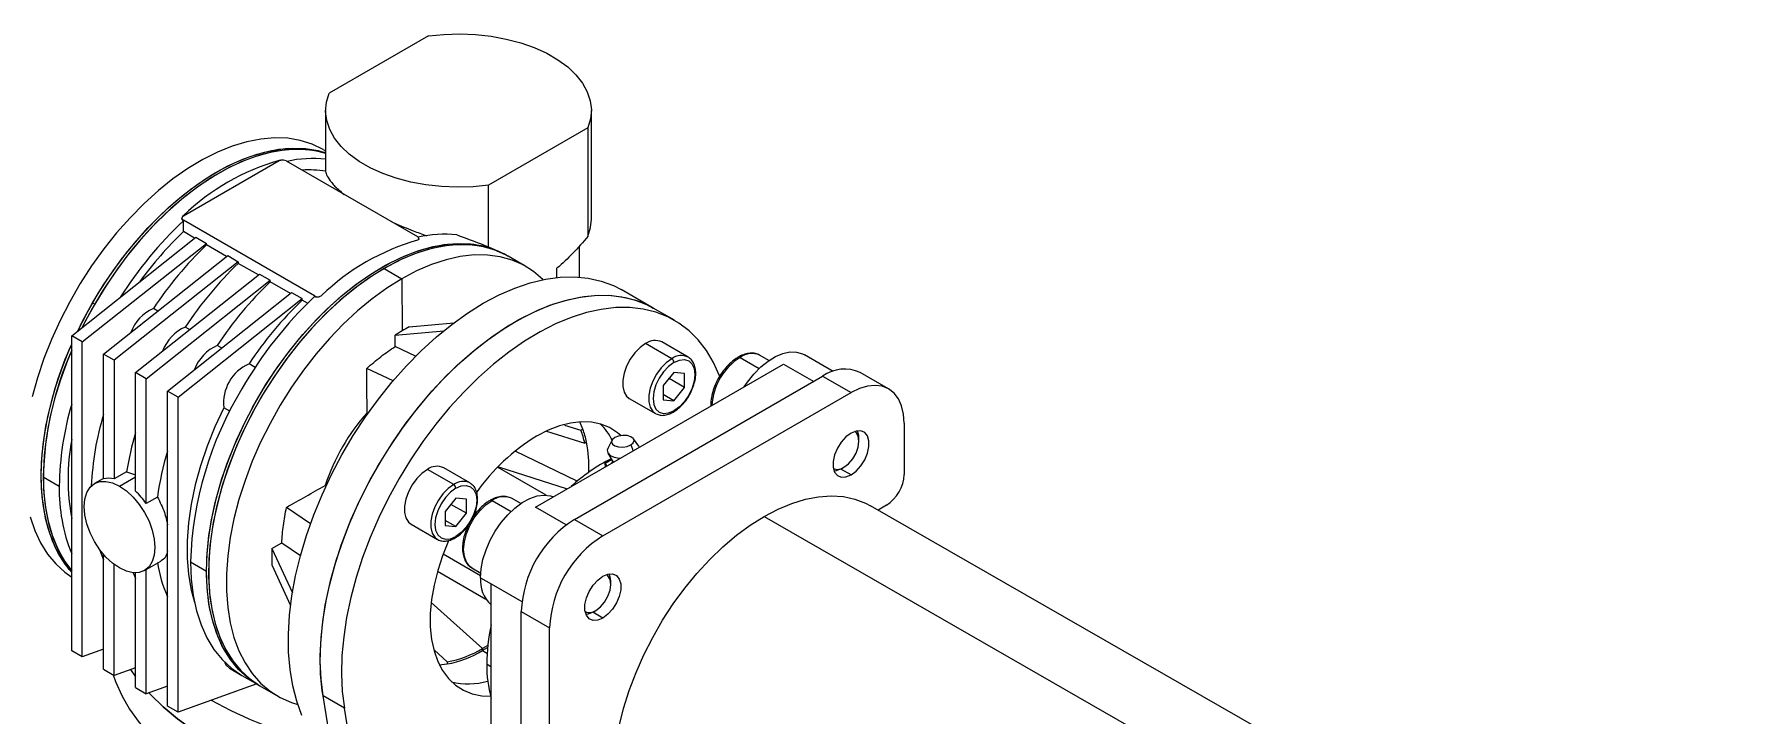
# Model space of a CAD drawing. Header units: millimetres. Extents: x 2 to 418, y 2 to 295.
# Drawn here: x 326.24 to 348.82, y 260.6 to 269.67 of the extents above; entities that cross this region are included whole.
import ezdxf

# ---------------------------------------------------------------- set-up
doc = ezdxf.new("R2010")
doc.units = ezdxf.units.MM

msp = doc.modelspace()

# ---------------------------------------------------------------- linework, layer by layer
at = {"color": 7, "linetype": 'Continuous', "lineweight": 25}
for p, q in [((331.48661, 269.64039), (330.16667, 268.87841)), ((330.12063, 268.64709), (330.12063, 268.00422)), ((333.65397, 267.20454), (333.65397, 268.64709)), ((333.60793, 268.41578), (332.28799, 267.6538)), ((333.60793, 268.41578), (333.60793, 266.97322)), ((329.50199, 267.97758), (329.50199, 267.98431)), ((330.08662, 268.13001), (330.12063, 268.11038)), ((330.12077, 268.00004), (330.12186, 268.00419)), ((330.12077, 268.00004), (330.12077, 267.83939)), ((329.50199, 267.97758), (328.2292, 267.24281)), ((329.59627, 267.97758), (331.34047, 266.97068)), ((332.28799, 266.83229), (332.28799, 267.6538)), ((328.20967, 267.2156), (328.20967, 267.21124)), ((328.2292, 267.24281), (328.2292, 267.24954)), ((329.9734, 266.18148), (328.2292, 267.18839)), ((328.2292, 267.17906), (328.2292, 267.18839)), ((328.2292, 267.03637), (328.2292, 267.17906)), ((326.74428, 265.65074), (328.39419, 266.96222)), ((326.8857, 265.5691), (328.53561, 266.88057)), ((328.37882, 266.95), (328.2292, 267.03637)), ((328.39419, 266.96222), (328.53561, 266.88057)), ((328.53561, 266.85948), (328.53561, 266.88057)), ((328.80308, 266.70507), (328.53561, 266.85948)), ((331.36, 266.9391), (331.36, 266.94346)), ((327.16854, 265.40582), (328.81846, 266.71729)), ((328.95988, 266.63565), (327.30996, 265.32418)), ((328.81846, 266.71729), (328.95988, 266.63565)), ((328.95988, 266.63565), (328.95988, 266.61456)), ((332.51893, 266.72587), (332.49536, 266.73948)), ((332.51907, 266.72579), (332.54734, 266.70947)), ((332.78292, 266.57347), (332.54722, 266.70954)), ((333.49008, 266.84177), (333.49008, 266.43276)), ((327.5928, 265.16089), (329.24272, 266.47237)), ((329.22735, 266.46015), (328.95988, 266.61456)), ((329.24272, 266.47237), (329.38414, 266.39073)), ((330.89735, 266.54616), (331.13305, 266.4101)), ((331.13305, 266.4101), (331.13828, 265.71492)), ((333.19675, 266.42715), (333.19675, 266.55135)), ((327.73423, 265.07925), (329.38414, 266.39073)), ((328.01707, 264.91597), (329.66698, 266.22745)), ((329.38414, 266.36963), (329.38414, 266.39073)), ((329.65161, 266.21523), (329.38414, 266.36963)), ((329.66698, 266.22745), (329.80841, 266.14581)), ((329.9734, 266.18148), (329.9734, 266.17216)), ((334.47473, 266.02019), (334.05047, 266.26511)), ((327.02232, 266.0889), (327.0506, 266.07255)), ((327.88859, 265.97817), (327.83019, 266.01188)), ((328.15849, 264.83433), (329.80841, 266.14581)), ((329.80841, 266.12471), (329.80841, 266.14581)), ((329.88044, 266.08313), (329.80841, 266.12471)), ((334.75757, 265.85691), (334.47473, 266.02019)), ((328.31286, 265.73325), (328.25446, 265.76696)), ((331.23254, 265.76935), (331.8245, 265.82228)), ((326.8857, 265.5691), (326.74428, 265.65074)), ((326.74428, 261.45916), (326.74428, 265.65074)), ((326.8857, 261.37752), (326.8857, 265.5691)), ((328.73712, 265.48832), (328.67872, 265.52204)), ((331.04398, 265.66049), (331.69225, 265.71846)), ((331.04514, 265.50677), (331.04398, 265.66049)), ((331.31681, 265.37738), (331.04514, 265.50677)), ((334.72323, 265.34532), (334.37439, 265.5467)), ((334.93988, 265.36677), (334.59104, 265.56816)), ((327.30996, 265.32418), (327.16854, 265.40582)), ((327.16854, 263.74552), (327.16854, 265.40582)), ((327.30996, 265.32418), (327.30996, 263.74767)), ((329.18417, 265.23024), (329.10299, 265.27711)), ((332.91025, 263.37032), (336.21008, 265.27527)), ((335.89925, 265.39008), (335.89197, 265.39406)), ((336.01512, 265.32319), (335.89925, 265.39008)), ((336.86885, 265.17674), (336.48529, 265.39817)), ((327.73423, 265.07925), (327.5928, 265.16089)), ((327.5928, 263.58439), (327.5928, 265.16089)), ((327.73423, 263.41895), (327.73423, 265.07925)), ((331.01697, 265.05048), (330.66797, 265.2167)), ((333.42879, 263.20706), (336.72862, 265.11201)), ((334.75151, 265.16373), (334.61009, 264.9878)), ((334.89293, 264.96251), (334.68586, 265.08206)), ((334.89293, 265.15109), (334.75151, 265.16373)), ((334.89293, 264.96251), (334.89293, 265.15109)), ((336.72862, 265.11201), (337.10575, 264.8943)), ((337.60571, 264.94381), (337.22858, 265.16152)), ((328.15849, 264.83433), (328.01707, 264.91597)), ((328.01707, 260.7244), (328.01707, 264.91597)), ((328.15849, 260.64275), (328.15849, 264.83433)), ((333.80592, 262.98935), (337.10575, 264.8943)), ((334.61009, 264.9878), (334.61009, 264.79923)), ((334.75151, 264.78659), (334.61009, 264.86823)), ((334.75151, 264.78659), (334.89293, 264.96251)), ((328.84696, 264.64616), (328.76577, 264.69303)), ((330.68367, 264.61832), (330.67214, 264.62497)), ((334.15774, 264.81758), (334.50658, 264.6162)), ((334.50658, 264.6162), (334.51297, 264.61272)), ((334.61009, 264.79923), (334.75151, 264.78659)), ((333.05864, 264.38299), (333.56587, 264.22046)), ((333.29607, 264.46335), (333.5151, 264.39528)), ((333.54033, 264.40961), (333.49908, 264.50532)), ((333.5151, 264.39528), (333.54033, 264.40961)), ((337.81285, 264.48597), (337.81285, 263.80551)), ((333.59018, 264.23425), (333.56587, 264.22046)), ((333.92763, 264.25914), (333.87251, 264.15102)), ((334.28405, 264.18371), (334.21254, 264.28178)), ((337.21181, 264.24785), (337.21181, 264.28867)), ((333.46698, 263.71612), (332.63983, 264.1168)), ((333.83729, 263.95609), (333.92271, 264.00541)), ((333.83729, 263.95609), (333.85765, 263.91724)), ((333.84113, 263.90771), (333.83729, 263.95609)), ((333.87365, 264.08936), (333.94482, 263.96757)), ((333.93668, 263.98151), (333.92321, 263.95509)), ((326.36715, 263.77267), (326.57929, 263.6502)), ((327.16854, 263.75324), (327.04737, 263.68329)), ((327.47393, 263.84233), (327.30996, 263.74767)), ((327.47393, 263.84233), (327.5928, 263.79845)), ((331.82323, 263.67119), (331.47439, 263.87257)), ((332.03988, 263.69264), (331.69104, 263.89402)), ((333.05152, 263.53174), (332.40777, 263.90337)), ((332.41995, 263.90721), (333.33329, 263.61453)), ((336.97611, 263.88042), (337.01147, 263.90084)), ((327.88441, 263.50565), (327.73423, 263.41895)), ((330.11506, 263.66008), (330.12662, 263.65341)), ((331.85151, 263.4896), (331.71009, 263.31367)), ((331.99293, 263.47695), (331.85151, 263.4896)), ((331.99293, 263.28838), (331.99293, 263.47695)), ((332.59942, 263.48513), (332.59214, 263.48911)), ((332.71529, 263.41824), (332.59942, 263.48513)), ((329.91906, 263.14876), (329.60056, 263.36788)), ((331.71009, 263.31367), (331.71009, 263.1251)), ((331.99293, 263.28838), (331.78586, 263.40792)), ((331.85151, 263.11245), (331.99293, 263.28838)), ((335.95081, 263.24781), (347.92448, 256.36278)), ((349.3557, 256.50585), (337.36538, 263.38922)), ((337.57715, 263.39727), (337.46458, 263.33228)), ((331.25774, 263.14345), (331.60658, 262.94206)), ((331.85151, 263.11245), (331.71009, 263.19409)), ((331.71009, 263.1251), (331.85151, 263.11245)), ((333.42879, 263.20706), (333.80592, 262.98935)), ((329.40421, 262.82033), (329.53791, 262.89618)), ((329.40421, 262.82033), (329.67824, 262.22994)), ((329.53791, 262.89618), (329.78588, 262.72558)), ((331.60658, 262.94206), (331.61297, 262.93859)), ((327.16854, 261.21424), (327.16854, 262.74226)), ((327.30996, 261.1326), (327.30996, 262.60854)), ((327.71398, 262.52856), (327.92774, 262.65196)), ((328.32348, 262.64329), (328.53561, 262.52082)), ((329.40421, 262.60259), (329.65445, 262.06345)), ((327.5928, 260.96932), (327.5928, 262.49734)), ((327.73423, 260.88768), (327.73423, 262.54025)), ((331.60783, 262.51769), (332.25251, 262.14553)), ((332.06613, 262.56134), (332.182, 262.49445)), ((332.17957, 262.43134), (332.32099, 262.3497)), ((332.32099, 258.53917), (332.32099, 262.3497)), ((333.91198, 262.34289), (333.91198, 262.38371)), ((332.72169, 261.98231), (333.09881, 261.76461)), ((332.72169, 258.17179), (332.72169, 261.98231)), ((333.67628, 261.97547), (333.71164, 261.99588)), ((333.09881, 257.95408), (333.09881, 261.76461)), ((326.8857, 261.37752), (326.74428, 261.45916)), ((327.16854, 261.47926), (326.8857, 261.37752)), ((331.73539, 261.31273), (331.56934, 261.46614)), ((332.20679, 261.48979), (332.207, 261.46245)), ((327.16854, 261.21424), (327.30996, 261.1326)), ((327.5928, 261.23434), (327.30996, 261.1326)), ((327.5262, 261.21038), (327.5928, 261.11495)), ((328.84196, 261.22772), (329.00695, 261.13248)), ((331.6323, 261.27161), (331.73559, 261.28372)), ((331.73539, 261.31273), (331.73559, 261.28372)), ((328.01707, 260.98942), (327.73423, 260.88768)), ((329.20389, 261.01878), (328.15849, 260.64275)), ((329.00707, 261.13241), (329.2192, 261.00995)), ((329.21906, 261.01003), (329.24735, 260.9937)), ((329.24748, 260.99362), (329.48319, 260.85755)), ((327.5928, 260.96932), (327.73423, 260.88768)), ((330.36936, 260.69774), (330.08652, 260.86102)), ((330.76964, 256.67983), (330.08652, 260.86102)), ((328.15849, 260.64275), (328.01707, 260.7244)), ((331.05248, 256.51655), (330.36936, 260.69774))]:
    msp.add_line(p, q, dxfattribs=at)
at = {"color": 8, "linetype": 'Continuous', "lineweight": 25}
for p, q in [((335.63261, 265.36367), (335.88564, 265.2176)), ((336.21008, 265.27527), (336.61075, 265.04397)), ((334.17754, 264.19763), (334.20946, 264.12034)), ((327.38067, 263.65029), (327.5928, 263.77275)), ((337.10575, 263.80014), (336.97135, 263.87772)), ((332.33278, 263.45872), (332.58581, 263.31265)), ((333.31943, 263.1341), (332.91025, 263.37032)), ((332.18001, 262.45799), (331.68234, 262.74529)), ((332.32099, 262.3497), (332.73019, 262.11347)), ((331.52426, 262.10299), (332.20679, 261.48979)), ((333.80592, 261.89519), (333.67152, 261.97277)), ((332.207, 261.46245), (332.27423, 261.42363)), ((332.32099, 261.24147), (332.26207, 261.28125))]:
    msp.add_line(p, q, dxfattribs=at)
at = {"color": 7, "linetype": 'Continuous', "lineweight": 25, "flags": 128}
for points in [[(331.48661, 269.64039), (331.69427, 269.66086), (331.90468, 269.66692), (332.11484, 269.65847), (332.32176, 269.63565), (332.52251, 269.59876), (332.71422, 269.54835), (332.89418, 269.48512), (333.05982, 269.40997), (333.20878, 269.32397), (333.33896, 269.22835), (333.44849, 269.12447), (333.53582, 269.01379), (333.59971, 268.8979), (333.63925, 268.77845), (333.65388, 268.65712), (333.64339, 268.53566), (333.60793, 268.41578)], [(332.28799, 267.6538), (332.08033, 267.63332), (331.86992, 267.62727), (331.65976, 267.63571), (331.45284, 267.65854), (331.25209, 267.69542), (331.06038, 267.74584), (330.88042, 267.80907), (330.71478, 267.88422), (330.56582, 267.97021), (330.43564, 268.06583), (330.32611, 268.16972), (330.23878, 268.2804), (330.17489, 268.39628), (330.13535, 268.51574), (330.12072, 268.63706), (330.13121, 268.75853), (330.16667, 268.87841)], [(330.08662, 268.13001), (329.94075, 268.20052), (329.78403, 268.24993), (329.61762, 268.27789), (329.44269, 268.28419), (329.26051, 268.26879), (329.0724, 268.23179), (328.8797, 268.17348), (328.68382, 268.09426), (328.48615, 267.9947), (328.28813, 267.87553), (328.09117, 267.7376), (327.89671, 267.58191), (327.70613, 267.40957), (327.52082, 267.22184), (327.34211, 267.02006), (327.17128, 266.80568), (327.00957, 266.58026), (326.85814, 266.3454), (326.71808, 266.10282), (326.59041, 265.85425), (326.47604, 265.60149), (326.37579, 265.34635), (326.29039, 265.09068), (326.22046, 264.83632)], [(326.82423, 265.71429), (326.8261, 265.71817), (326.95378, 265.96674), (327.09383, 266.20932), (327.24526, 266.44417), (327.40697, 266.6696), (327.5778, 266.88398), (327.75651, 267.08576), (327.94183, 267.2735), (328.1324, 267.44583), (328.32687, 267.60153), (328.52382, 267.73946), (328.72185, 267.85863), (328.91951, 267.95819), (329.1154, 268.03741), (329.3081, 268.09573), (329.49621, 268.13272), (329.67839, 268.14812), (329.85332, 268.14182), (330.01974, 268.11387), (330.12063, 268.08489)], [(330.12063, 268.07769), (330.08816, 268.08718), (329.92406, 268.12053), (329.75114, 268.13225), (329.57065, 268.12227), (329.3839, 268.09066), (329.19222, 268.03764), (328.997, 267.9636), (328.79965, 267.86906), (328.60158, 267.75472), (328.40422, 267.6214), (328.209, 267.47004), (328.01732, 267.30176), (327.83057, 267.11775), (327.65008, 266.91935), (327.47717, 266.70798), (327.31306, 266.48517), (327.15896, 266.25252), (327.01596, 266.01171), (326.8851, 265.76447), (326.88363, 265.76151)], [(327.02232, 266.0889), (327.1682, 266.32783), (327.32491, 266.55818), (327.49133, 266.77828), (327.66626, 266.98654), (327.84843, 267.18148), (328.03655, 267.36168), (328.22924, 267.52584), (328.42513, 267.67278), (328.6228, 267.80145), (328.82082, 267.91091), (329.01778, 268.00038), (329.21224, 268.06921), (329.40282, 268.11691), (329.58813, 268.14313), (329.76684, 268.14769), (329.93767, 268.13054), (330.09938, 268.09182), (330.12063, 268.08489)], [(330.12063, 268.07769), (329.96594, 268.11422), (329.79512, 268.13136), (329.6164, 268.1268), (329.43109, 268.10058), (329.24051, 268.05288), (329.04605, 267.98405), (328.84909, 267.89458), (328.65107, 267.78511), (328.4534, 267.65644), (328.25751, 267.5095), (328.06482, 267.34534), (327.8767, 267.16514), (327.69453, 266.9702), (327.5196, 266.76193), (327.35318, 266.54183), (327.19647, 266.31148), (327.0506, 266.07255)], [(333.60793, 266.97322), (333.64339, 267.0931), (333.65397, 267.20454)], [(328.53561, 262.52082), (328.54402, 262.75419), (328.56918, 262.99558), (328.6109, 263.24326), (328.6689, 263.49544), (328.74275, 263.7503), (328.83192, 264.00601), (328.93577, 264.26073), (329.05355, 264.51261), (329.18441, 264.75985), (329.32741, 265.00067), (329.48151, 265.23332), (329.64561, 265.45613), (329.81853, 265.6675), (329.99902, 265.86591), (330.18577, 266.04992), (330.37745, 266.21821), (330.57267, 266.36956), (330.77002, 266.50289), (330.96809, 266.61723), (331.16545, 266.71177), (331.36067, 266.78581), (331.55235, 266.83883), (331.7391, 266.87045), (331.91959, 266.88043), (332.09251, 266.86871), (332.25661, 266.83536), (332.41072, 266.78064), (332.51893, 266.72587)], [(329.21906, 261.01003), (329.08507, 261.10113), (328.96394, 261.21217), (328.85654, 261.34234), (328.76363, 261.49071), (328.6859, 261.65621), (328.62389, 261.83764), (328.57806, 262.0337), (328.54874, 262.24297), (328.53614, 262.46396), (328.54034, 262.69505), (328.56133, 262.9346), (328.59894, 263.18088), (328.65291, 263.4321), (328.72284, 263.68646), (328.80824, 263.94213), (328.90848, 264.19727), (329.02286, 264.45003), (329.15053, 264.6986), (329.29059, 264.94118), (329.44201, 265.17603), (329.60373, 265.40146), (329.77455, 265.61583), (329.95327, 265.81762), (330.13858, 266.00535), (330.32915, 266.17769), (330.52362, 266.33338), (330.72057, 266.47131), (330.9186, 266.59048), (331.11627, 266.69003), (331.31215, 266.76926), (331.50484, 266.82757), (331.69296, 266.86457), (331.87513, 266.87997), (332.05006, 266.87367), (332.21648, 266.84571), (332.37319, 266.7963), (332.51907, 266.72579)], [(332.54734, 266.70947), (332.40147, 266.77998), (332.24476, 266.82939), (332.07834, 266.85734), (331.90341, 266.86364), (331.72123, 266.84824), (331.53312, 266.81124), (331.34042, 266.75292), (331.14454, 266.6737), (330.94687, 266.57414), (330.74884, 266.45497), (330.55189, 266.31704), (330.35743, 266.16135), (330.16685, 265.98901), (329.98154, 265.80128), (329.80283, 265.59949), (329.632, 265.38512), (329.47029, 265.15969), (329.31886, 264.92484), (329.1788, 264.68225), (329.05113, 264.43369), (328.93676, 264.18092), (328.83652, 263.92579), (328.75112, 263.67012), (328.68119, 263.41575), (328.62722, 263.16453), (328.58961, 262.91826), (328.56863, 262.67871), (328.56442, 262.44761), (328.57703, 262.22663), (328.60635, 262.01736), (328.65218, 261.8213), (328.71419, 261.63987), (328.79192, 261.47437), (328.88483, 261.326), (328.99223, 261.19583), (329.11337, 261.0848), (329.24735, 260.9937)], [(332.54722, 266.70954), (332.51196, 266.72904), (332.36327, 266.79432), (332.20403, 266.8384), (332.03537, 266.86095), (331.8585, 266.86182), (331.67472, 266.84101), (331.48533, 266.79865), (331.29171, 266.73506), (331.09524, 266.6507), (330.89735, 266.54616)], [(333.01181, 266.39821), (333.00914, 266.40084), (332.88471, 266.50697), (332.74766, 266.59298), (332.59897, 266.65825), (332.43973, 266.70233), (332.27107, 266.72488), (332.0942, 266.72575), (331.91042, 266.70494), (331.72103, 266.66258), (331.52741, 266.59899), (331.33094, 266.51463), (331.13305, 266.4101)], [(332.28799, 266.83229), (332.44775, 266.76542), (332.49536, 266.73948)], [(330.89735, 266.54616), (330.69946, 266.42222), (330.503, 266.27975), (330.30937, 266.11979), (330.11999, 265.94348), (329.9362, 265.7521), (329.75934, 265.54703), (329.59068, 265.32974), (329.43143, 265.10181), (329.28275, 264.86486), (329.14569, 264.62062), (329.02126, 264.37083), (328.91035, 264.1173), (328.81375, 263.86186), (328.73217, 263.60634), (328.66618, 263.35259), (328.61627, 263.10244), (328.5828, 262.85768), (328.566, 262.62009), (328.566, 262.39137), (328.5828, 262.17316), (328.61627, 261.96705), (328.66618, 261.77452), (328.73216, 261.59696), (328.81375, 261.43564), (328.91034, 261.29172), (329.02126, 261.16625), (329.14569, 261.06013), (329.24748, 260.99362)], [(331.13305, 266.4101), (330.93516, 266.28615), (330.7387, 266.14368), (330.54507, 265.98372), (330.35569, 265.80741), (330.1719, 265.61603), (329.99504, 265.41096), (329.82638, 265.19367), (329.66713, 264.96574), (329.51845, 264.72879), (329.38139, 264.48454), (329.25696, 264.23476), (329.14605, 263.98123), (329.04945, 263.72579), (328.96787, 263.47027), (328.90188, 263.21652), (328.85197, 262.96637), (328.8185, 262.72161), (328.8017, 262.48401), (328.8017, 262.25529), (328.8185, 262.03709), (328.85197, 261.83098), (328.90188, 261.63845), (328.96787, 261.46088), (329.04945, 261.29956), (329.14605, 261.15565), (329.25696, 261.03018), (329.38139, 260.92406), (329.51845, 260.83805), (329.66713, 260.77277), (329.74943, 260.74698)], [(332.21728, 266.08358), (332.42734, 266.195), (332.63602, 266.28601), (332.84195, 266.356), (333.04377, 266.40451), (333.24016, 266.43123), (333.42982, 266.43597), (333.61151, 266.41872), (333.78403, 266.37957), (333.94625, 266.31879), (334.05047, 266.26511)], [(330.08652, 260.86102), (330.05949, 261.08281), (330.04897, 261.31587), (330.05504, 261.55871), (330.07765, 261.80977), (330.11665, 262.06745), (330.17181, 262.33011), (330.24276, 262.59605), (330.32906, 262.86359), (330.43014, 263.131), (330.54537, 263.39658), (330.674, 263.65863), (330.81522, 263.91548), (330.96812, 264.16548), (331.13172, 264.40703), (331.30498, 264.63859), (331.48678, 264.85867), (331.67597, 265.06588), (331.87134, 265.25887), (332.07164, 265.43643), (332.27557, 265.59741), (332.48185, 265.74078), (332.68915, 265.86564), (332.89615, 265.97117), (333.10152, 266.0567), (333.30394, 266.12169), (333.50213, 266.16572), (333.69482, 266.18852), (333.88077, 266.18992), (334.05879, 266.16993), (334.22775, 266.12867), (334.38656, 266.06641), (334.47473, 266.02019)], [(330.08652, 260.86102), (330.07648, 260.92771), (330.05453, 261.15272), (330.04906, 261.38852), (330.06012, 261.6336), (330.08763, 261.8864), (330.13142, 262.14531), (330.19121, 262.40868), (330.26663, 262.67482), (330.35718, 262.94205), (330.46229, 263.20866), (330.58129, 263.47294), (330.71343, 263.73323), (330.85785, 263.98785), (331.01365, 264.23518), (331.17982, 264.47365), (331.35531, 264.70173), (331.539, 264.91798), (331.72972, 265.12101), (331.92625, 265.30953), (332.12734, 265.48234), (332.3317, 265.63833), (332.53805, 265.77652), (332.74505, 265.89602), (332.95139, 265.99607), (333.15576, 266.07603), (333.35685, 266.1354), (333.55338, 266.17378), (333.74409, 266.19095), (333.92778, 266.18679), (334.10327, 266.16132), (334.26945, 266.11471), (334.42524, 266.04726), (334.47473, 266.02019)], [(326.82423, 265.71429), (326.88834, 265.8431), (327.02232, 266.0889)], [(327.0506, 266.07255), (326.91661, 265.82675), (326.88363, 265.76151)], [(329.8055, 260.59844), (329.73633, 260.78777), (329.68347, 260.99223), (329.64728, 261.21048), (329.62798, 261.44108), (329.6257, 261.68253), (329.64047, 261.93322), (329.67218, 262.19152), (329.72062, 262.45572), (329.78548, 262.72409), (329.86632, 262.99487), (329.96263, 263.26626), (330.07375, 263.5365), (330.19898, 263.8038), (330.33747, 264.0664), (330.48832, 264.32258), (330.65054, 264.57065), (330.82306, 264.80898), (331.00475, 265.03601), (331.19441, 265.25024), (331.39079, 265.45027), (331.59261, 265.63477), (331.79854, 265.80254), (332.00722, 265.95247), (332.21728, 266.08358)], [(335.36168, 265.10947), (335.35768, 265.1198), (335.27837, 265.29524), (335.184, 265.45397), (335.07518, 265.59496), (334.95261, 265.71732), (334.81706, 265.82026), (334.6694, 265.90313), (334.51059, 265.96539), (334.34163, 266.00665), (334.16361, 266.02664), (333.97766, 266.02523), (333.78497, 266.00244), (333.58679, 265.95841), (333.38436, 265.89342), (333.17899, 265.80789), (332.972, 265.70235), (332.7647, 265.5775), (332.55842, 265.43413), (332.35448, 265.27315), (332.15418, 265.09559), (331.95882, 264.90259), (331.76962, 264.69539), (331.58782, 264.47531), (331.41456, 264.24375), (331.25096, 264.0022), (331.09806, 263.7522), (330.95684, 263.49535), (330.82821, 263.2333), (330.71298, 262.96772), (330.6119, 262.70031), (330.5256, 262.43277), (330.45465, 262.16683), (330.3995, 261.90417), (330.36049, 261.64649), (330.33788, 261.39543), (330.33181, 261.15259), (330.34233, 260.91953), (330.36936, 260.69774)], [(326.74428, 262.50521), (326.71173, 262.54307), (326.61149, 262.68246), (326.52609, 262.83954), (326.45616, 263.01316), (326.40219, 263.20207), (326.36458, 263.40492), (326.3436, 263.62024), (326.33939, 263.84649), (326.352, 264.08202), (326.38132, 264.32515), (326.42715, 264.57413), (326.48916, 264.82715), (326.56689, 265.08239), (326.6598, 265.33803), (326.74428, 265.54084)], [(326.74428, 262.50521), (326.6598, 262.61048), (326.5669, 262.75884), (326.48916, 262.92434), (326.42715, 263.10577), (326.38132, 263.30183), (326.352, 263.5111), (326.33939, 263.73209), (326.3436, 263.96318), (326.36458, 264.20273), (326.40219, 264.44901), (326.45615, 264.70023), (326.52609, 264.95459), (326.61148, 265.21027), (326.71173, 265.4654), (326.74428, 265.54084)], [(334.37439, 265.5467), (334.30106, 265.49409), (334.23199, 265.42397), (334.1712, 265.34042), (334.12222, 265.24829), (334.08789, 265.15295), (334.07021, 265.05992), (334.07021, 264.97462), (334.08789, 264.902), (334.12222, 264.84629), (334.15774, 264.81758)], [(326.74428, 265.45913), (326.68808, 265.32168), (326.59517, 265.06605), (326.51744, 264.8108), (326.45543, 264.55778), (326.4096, 264.30881), (326.38028, 264.06568), (326.36768, 263.83014), (326.37188, 263.6039), (326.39287, 263.38858), (326.43048, 263.18573), (326.48444, 262.99682), (326.55438, 262.8232), (326.63978, 262.66613), (326.74002, 262.52673), (326.74428, 262.5216)], [(334.75151, 265.29633), (334.67953, 265.24383), (334.61245, 265.17302), (334.55485, 265.08873), (334.51065, 264.9967), (334.48286, 264.9032), (334.47338, 264.8146), (334.48286, 264.73694), (334.51065, 264.67552), (334.55485, 264.63452), (334.61245, 264.61673), (334.67953, 264.62337), (334.75151, 264.65399)], [(334.75151, 265.29633), (334.8235, 265.32694), (334.89058, 265.33358), (334.94818, 265.3158), (334.99238, 265.27479), (335.02017, 265.21337), (335.02964, 265.13572), (335.02017, 265.04712), (334.99238, 264.95362), (334.94818, 264.86159), (334.89058, 264.7773), (334.8235, 264.70649), (334.75151, 264.65399)], [(335.68571, 264.97256), (335.72767, 265.03456), (335.81299, 265.14193), (335.90553, 265.23615), (336.00268, 265.31455), (336.1017, 265.37491), (336.19978, 265.41555), (336.29416, 265.43529), (336.38216, 265.4336), (336.46131, 265.4105), (336.48529, 265.39817)], [(337.81285, 264.48597), (337.80415, 264.60867), (337.77825, 264.71831), (337.73578, 264.81218), (337.67781, 264.88796), (337.60575, 264.94379), (337.52137, 264.97829), (337.42677, 264.99063), (337.32426, 264.98048), (337.21636, 264.94811), (337.10575, 264.8943)], [(328.76577, 264.69303), (328.64749, 264.43838), (328.54427, 264.18085), (328.45692, 263.92254), (328.38618, 263.66556), (328.33261, 263.41201), (328.29665, 263.16395), (328.2786, 262.92341), (328.2786, 262.69235), (328.29665, 262.47265), (328.33261, 262.26611), (328.37584, 262.1059)], [(334.04724, 264.32244), (334.00225, 264.36086), (333.89694, 264.42845), (333.78024, 264.47555), (333.65349, 264.50161), (333.5182, 264.50634), (333.37595, 264.48967), (333.2284, 264.4518), (333.07729, 264.39317), (332.92439, 264.31448)], [(337.01147, 263.90084), (337.07338, 263.9479), (337.12923, 264.013), (337.17355, 264.08977), (337.20201, 264.17069), (337.21181, 264.24785), (337.20201, 264.31368), (337.17355, 264.36174), (337.15342, 264.37739)], [(337.10575, 263.80014), (337.17348, 263.85048), (337.23573, 263.91924), (337.28744, 264.00085), (337.32444, 264.08868), (337.34372, 264.17563), (337.34372, 264.25465), (337.32444, 264.31934), (337.28744, 264.36446), (337.23573, 264.38635), (337.17348, 264.38324), (337.10575, 264.35539)], [(337.21181, 264.28867), (337.20941, 264.32602), (337.19189, 264.38668)], [(333.87251, 264.15102), (333.86568, 264.13089), (333.87205, 264.09223), (333.90363, 264.05852), (333.95659, 264.03383), (334.02456, 264.02113), (334.03624, 264.02034)], [(333.96638, 264.29608), (333.93383, 264.26891), (333.92231, 264.23837), (333.93357, 264.20913), (333.9659, 264.18563), (334.01437, 264.17145), (334.07162, 264.16875), (334.12891, 264.17795), (334.17754, 264.19763)], [(334.17754, 264.19763), (334.21009, 264.22481), (334.22162, 264.25535), (334.21036, 264.28459), (334.17803, 264.30809), (334.12955, 264.32227), (334.07231, 264.32496), (334.01501, 264.31577), (333.96638, 264.29608)], [(334.28405, 264.18371), (334.28992, 264.17432), (334.29268, 264.16838)], [(337.10575, 264.35539), (337.03801, 264.30504), (336.97577, 264.23628), (336.92405, 264.15468), (336.88706, 264.06684), (336.86778, 263.97989), (336.86778, 263.90087), (336.88706, 263.83619), (336.92405, 263.79107), (336.97577, 263.76917), (337.03801, 263.77228), (337.10575, 263.80014)], [(326.36715, 263.77267), (326.37556, 263.54901), (326.40072, 263.33666), (326.44244, 263.13716), (326.50044, 262.95194), (326.57429, 262.78235), (326.66346, 262.62959), (326.74428, 262.5216)], [(327.38069, 262.56155), (327.28873, 262.6251), (327.20029, 262.70713), (327.11879, 262.80448), (327.04735, 262.91341), (326.98872, 263.02975), (326.94516, 263.14901), (326.91833, 263.26662), (326.90927, 263.37805), (326.91832, 263.47902), (326.94515, 263.56566), (326.98871, 263.63463), (327.04734, 263.68327), (327.11877, 263.70974), (327.20027, 263.71299), (327.2887, 263.69292), (327.38067, 263.65029)], [(331.47439, 263.87257), (331.40106, 263.81995), (331.33199, 263.74983), (331.2712, 263.66628), (331.22222, 263.57416), (331.18789, 263.47881), (331.17021, 263.38578), (331.17021, 263.30048), (331.18789, 263.22787), (331.22222, 263.17216), (331.25774, 263.14345)], [(336.97611, 263.88042), (336.90971, 263.85311), (336.88131, 263.84868)], [(327.38067, 263.65029), (327.47264, 263.58674), (327.56107, 263.50471), (327.64257, 263.40736), (327.714, 263.29842), (327.77263, 263.18209), (327.81619, 263.06283), (327.84302, 262.94523), (327.85208, 262.8338), (327.84302, 262.73283), (327.8162, 262.6462), (327.77264, 262.57723), (327.71402, 262.52858), (327.64259, 262.50212), (327.56109, 262.49886), (327.47266, 262.51893), (327.38069, 262.56155)], [(331.85151, 263.6222), (331.77953, 263.5697), (331.71245, 263.49889), (331.65485, 263.41459), (331.61065, 263.32256), (331.58286, 263.22906), (331.57338, 263.14046), (331.58286, 263.06281), (331.61065, 263.00139), (331.65485, 262.96039), (331.71245, 262.9426), (331.77953, 262.94924), (331.85151, 262.97985)], [(331.85151, 263.6222), (331.9235, 263.65281), (331.99058, 263.65945), (332.04818, 263.64166), (332.09238, 263.60066), (332.12017, 263.53924), (332.12964, 263.46158), (332.12017, 263.37299), (332.09238, 263.27949), (332.04818, 263.18745), (331.99058, 263.10316), (331.9235, 263.03235), (331.85151, 262.97985)], [(332.17957, 262.43134), (332.1879, 262.55012), (332.21264, 262.67517), (332.2531, 262.80293), (332.30813, 262.92981), (332.37618, 263.05221), (332.45532, 263.16668), (332.54333, 263.26999), (332.6377, 263.3592), (332.73579, 263.43182), (332.8348, 263.48577), (332.93195, 263.51954), (333.02449, 263.53217), (333.10981, 263.5233), (333.15177, 263.50975)], [(335.95081, 263.24781), (336.13566, 263.34466), (336.31894, 263.42094), (336.49908, 263.47601), (336.67454, 263.50939), (336.84383, 263.5208), (337.0055, 263.51015), (337.15817, 263.47751), (337.30054, 263.42318), (337.36538, 263.38922)], [(326.19145, 263.24186), (326.25345, 263.06043), (326.33119, 262.89493), (326.42409, 262.74656), (326.53149, 262.61639), (326.65262, 262.50535), (326.74428, 262.43999)], [(334.02382, 260.45498), (334.08263, 260.69155), (334.15737, 260.93018), (334.24742, 261.16886), (334.352, 261.40553), (334.47023, 261.63818), (334.60108, 261.86482), (334.74345, 262.08353), (334.89612, 262.29243), (335.05778, 262.48974), (335.22707, 262.67378), (335.40253, 262.84298), (335.58267, 262.9959), (335.76595, 263.13123), (335.95081, 263.24781)], [(327.11172, 262.81412), (327.11339, 262.80918), (327.16854, 262.66777)], [(331.75796, 262.93143), (331.75386, 262.92213), (331.67492, 262.72504), (331.61062, 262.52744), (331.56172, 262.33164), (331.52881, 262.13994), (331.51225, 261.9546), (331.51225, 261.77777), (331.52881, 261.61154), (331.56172, 261.45785), (331.61062, 261.3185), (331.67492, 261.19514), (331.75386, 261.0892), (331.84653, 261.00192), (331.95184, 260.93434), (332.06854, 260.88724), (332.19529, 260.86117), (332.31317, 260.85587)], [(328.32348, 262.64329), (328.33236, 262.41357), (328.35893, 262.19585), (328.40299, 261.99179), (328.46421, 261.80293), (328.54211, 261.63072), (328.63611, 261.47648), (328.74548, 261.34136), (328.86941, 261.2264), (329.00693, 261.13248)], [(327.5613, 262.49884), (327.58737, 262.43519), (327.5928, 262.42284)], [(329.2192, 261.00995), (329.18442, 261.03089), (329.05356, 261.12704), (328.93578, 261.24294), (328.83193, 261.37775), (328.74276, 261.5305), (328.66891, 261.7001), (328.61091, 261.88531), (328.56918, 262.08481), (328.54402, 262.29716), (328.53561, 262.52082)], [(333.80592, 261.89519), (333.73818, 261.86733), (333.67594, 261.86422), (333.62422, 261.88611), (333.58723, 261.93123), (333.56795, 261.99592), (333.56795, 262.07494), (333.58723, 262.16189), (333.62422, 262.24972), (333.67594, 262.33133), (333.73818, 262.40009), (333.80592, 262.45043)], [(333.71164, 261.99588), (333.77355, 262.04295), (333.8294, 262.10805), (333.87372, 262.18482), (333.90218, 262.26574), (333.91198, 262.34289), (333.90218, 262.40873), (333.87372, 262.45679), (333.85359, 262.47244)], [(333.80592, 262.45043), (333.87365, 262.47829), (333.9359, 262.4814), (333.98761, 262.4595), (334.02461, 262.41439), (334.04389, 262.3497), (334.04389, 262.27068), (334.02461, 262.18373), (333.98761, 262.09589), (333.9359, 262.01429), (333.87365, 261.94553), (333.80592, 261.89519)], [(333.91198, 262.38371), (333.90958, 262.42106), (333.89206, 262.48173)], [(333.67628, 261.97547), (333.60988, 261.94816), (333.58148, 261.94372)], [(332.27641, 261.53199), (332.26689, 261.52598), (332.20679, 261.48979)], [(332.27331, 261.50253), (332.26706, 261.4986), (332.207, 261.46245)], [(328.77574, 261.31009), (328.79857, 261.26722), (328.84194, 261.22773), (328.84196, 261.22772)], [(327.29676, 261.14022), (327.32728, 261.0522), (327.40966, 260.86586), (327.51486, 260.68339), (327.64234, 260.50572), (327.79146, 260.33375), (327.96144, 260.16836), (328.15143, 260.01039), (328.36046, 259.86065), (328.58746, 259.7199), (328.83127, 259.58885), (329.09066, 259.46818), (329.3643, 259.3585), (329.6508, 259.26037), (329.94869, 259.17429), (330.25646, 259.10069), (330.37721, 259.07578)], [(327.77036, 260.90067), (327.79146, 260.87811), (327.96144, 260.71272), (328.15143, 260.55475), (328.36046, 260.40501), (328.58746, 260.26426), (328.83127, 260.13321), (329.09066, 260.01254), (329.3643, 259.90286), (329.65079, 259.80473), (329.94868, 259.71865), (330.25645, 259.64506), (330.28622, 259.63871)], [(330.28622, 259.63871), (330.25648, 259.64505), (329.94871, 259.71864), (329.65081, 259.80472), (329.36432, 259.90285), (329.09068, 260.01253), (328.83129, 260.1332), (328.58748, 260.26425), (328.36048, 260.405), (328.15145, 260.55474), (327.96146, 260.7127), (327.79147, 260.87809), (327.77036, 260.90067)]]:
    msp.add_lwpolyline(points, dxfattribs=at)
at = {"color": 8, "linetype": 'Continuous', "lineweight": 25, "flags": 128}
for points in [[(334.72323, 265.34532), (334.6499, 265.29271), (334.58083, 265.22259), (334.52004, 265.13904), (334.47106, 265.04691), (334.43673, 264.95156), (334.41905, 264.85854), (334.41905, 264.77324), (334.43673, 264.70062), (334.47106, 264.64491), (334.50658, 264.6162)], [(331.82323, 263.67119), (331.7499, 263.61857), (331.68083, 263.54845), (331.62004, 263.4649), (331.57106, 263.37278), (331.53673, 263.27743), (331.51905, 263.1844), (331.51905, 263.0991), (331.53673, 263.02649), (331.57106, 262.97078), (331.60658, 262.94206)], [(332.06613, 262.56134), (332.03793, 262.5815), (331.993, 262.63813), (331.96511, 262.71408), (331.95565, 262.80553), (331.96511, 262.90789), (331.993, 263.01604), (332.03793, 263.12455), (332.09764, 263.22797), (332.16915, 263.32114), (332.24886, 263.39936), (332.33278, 263.45872)]]:
    msp.add_lwpolyline(points, dxfattribs=at)
at = {"color": 7, "linetype": 'Continuous', "lineweight": 25}
for centre, radius, start, end in [((330.36193, 265.02491), 3.0818, 106.202779, 133.791844), ((329.54261, 267.90475), 0.0834, 100.976456, 119.146993), ((329.54896, 267.88558), 0.10345, 62.785887, 102.409999), ((329.95104, 266.46367), 1.54571, 83.695785, 102.823694), ((329.90169, 266.54171), 1.31604, 80.417208, 94.019046), ((331.79867, 263.38479), 5.20938, 133.251447, 147.703763), ((328.23894, 267.21531), 0.02863, 152.485919, 250.108337), ((328.25, 267.2043), 0.04377, 118.377095, 146.388014), ((331.61904, 263.50244), 4.8969, 133.807809, 144.144467), ((331.97022, 263.28365), 4.95813, 133.846004, 146.615626), ((332.20041, 263.96358), 3.0818, 106.202779, 133.791844), ((331.33073, 266.94376), 0.02863, 332.485919, 70.108337), ((331.69522, 265.45604), 1.54644, 83.698039, 102.889972), ((332.39449, 263.03873), 4.95813, 133.846004, 146.615626), ((332.81875, 262.79381), 4.95813, 133.846004, 146.615626), ((330.02071, 266.27348), 0.10345, 242.785887, 282.409999), ((328.05527, 265.49851), 0.56054, 113.673762, 159.733426), ((333.62946, 262.30248), 5.32364, 133.374199, 150.261913), ((333.24301, 262.54889), 4.95813, 133.846004, 146.615626), ((328.47953, 265.25359), 0.56054, 113.673762, 159.733426), ((328.90379, 265.00867), 0.56054, 113.673762, 159.733426), ((334.50043, 265.37855), 0.21014, 64.45706, 126.853399), ((330.71611, 263.68556), 4.34983, 155.937457, 178.852481), ((329.33307, 264.75489), 0.57066, 113.777321, 186.222679), ((334.6901, 265.29354), 0.06147, 2.605478, 57.394522), ((337.02103, 264.70833), 0.49845, 65.392714, 125.917745), ((333.06007, 262.48725), 4.73916, 148.786699, 178.113074), ((330.63214, 263.59471), 4.05324, 163.576923, 179.215605), ((330.83313, 263.48841), 3.83105, 163.048203, 177.54981), ((332.68495, 262.81962), 2.70384, 138.110041, 161.889959), ((332.42215, 263.98312), 1.16809, 11.723208, 20.661991), ((332.41647, 263.99537), 1.19777, 11.504456, 20.233531), ((333.21763, 263.90864), 0.79506, 26.436407, 45.707089), ((329.61364, 263.74545), 2.91699, 169.632167, 190.367833), ((331.72026, 263.14086), 4.30388, 163.538031, 170.619828), ((334.33769, 262.00172), 2.7104, 121.428649, 144.704752), ((331.96828, 263.91371), 1.65327, 357.262321, 11.179748), ((332.06387, 262.91599), 4.22085, 163.488716, 171.969353), ((334.99218, 261.90145), 2.37112, 116.960334, 132.709697), ((327.24354, 263.46549), 0.2899, 76.754565, 104.993582), ((331.60043, 263.70442), 0.21014, 64.45706, 126.853399), ((336.92899, 264.01115), 0.13773, 244.69112, 306.782699), ((337.30112, 263.8288), 0.51227, 302.605478, 357.394522), ((328.85053, 263.60147), 2.27177, 178.770866, 202.006268), ((326.87558, 262.82813), 1.04228, 34.531489, 46.517714), ((331.7901, 263.6194), 0.06147, 2.605478, 57.394522), ((334.24595, 261.91878), 1.52558, 122.386856, 177.613144), ((334.62307, 261.70107), 1.52558, 122.386856, 177.613144), ((329.70555, 262.91597), 1.84274, 188.780541, 203.610467), ((332.61268, 262.39316), 0.43478, 174.962893, 227.865711), ((333.62916, 262.1062), 0.13773, 244.690968, 306.782715), ((334.76902, 261.26244), 2.50702, 167.545509, 179.569963), ((331.48632, 262.69193), 1.4015, 280.236549, 300.935232), ((331.47135, 262.69164), 1.43251, 280.629808, 300.899809), ((333.8942, 261.26244), 1.63224, 179.339432, 195.456628), ((332.02052, 261.92743), 0.90802, 255.495369, 286.295965), ((331.36602, 265.76762), 5.68455, 240.881554, 256.174582)]:
    msp.add_arc(centre, radius, start, end, dxfattribs=at)
at = {"color": 8, "linetype": 'Continuous', "lineweight": 25}
for centre, radius, start, end in [((334.84914, 265.17757), 0.20975, 64.068448, 126.891714), ((336.07075, 264.67457), 0.8166, 122.449076, 176.508663), ((335.61796, 265.34323), 0.02515, 54.383754, 114.291836), ((335.78915, 265.14958), 0.26522, 67.189682, 126.173618), ((334.73249, 264.65156), 0.01918, 304.04042, 7.257429), ((331.94914, 263.50344), 0.20975, 64.068448, 126.891714), ((332.48932, 263.24463), 0.26522, 67.189682, 126.173618), ((332.31813, 263.43828), 0.02515, 54.383754, 114.291836), ((331.83249, 262.97743), 0.01918, 304.04042, 7.257429)]:
    msp.add_arc(centre, radius, start, end, dxfattribs=at)
at = {"color": 7, "linetype": 'Continuous', "lineweight": 25}
for points in [[(329.50199, 267.98431), (329.50899, 267.98606), (329.51736, 267.98684), (329.52673, 267.98662)], [(328.21355, 267.22853), (328.21689, 267.2361), (328.2222, 267.2432), (328.2292, 267.24954)], [(331.35612, 266.93053), (331.35278, 266.92727), (331.34747, 266.92473), (331.34047, 266.92298)], [(331.86497, 266.99313), (332.01496, 266.9403), (332.15619, 266.88836), (332.28799, 266.83229)], [(330.06768, 266.18821), (330.06068, 266.18187), (330.05231, 266.17653), (330.04294, 266.17245)], [(331.23254, 265.76935), (331.20113, 265.75121), (331.16971, 265.73306), (331.13828, 265.71492)], [(331.13828, 265.71492), (331.10686, 265.69678), (331.07542, 265.67864), (331.04398, 265.66049)], [(330.67214, 264.62497), (330.67079, 264.82219), (330.66939, 265.01944), (330.66797, 265.2167)], [(329.60056, 263.36788), (329.77209, 263.46527), (329.9436, 263.56266), (330.11506, 263.66008)], [(329.40421, 262.82033), (329.40422, 262.78403), (329.40422, 262.74773), (329.40422, 262.71144)], [(329.40422, 262.71144), (329.40422, 262.67515), (329.40422, 262.63886), (329.40421, 262.60259)]]:
    msp.add_open_spline(points, degree=3, dxfattribs=at)
for points, knots in [([(330.12077, 267.83939), (330.1252, 267.81955), (330.13406, 267.77988), (330.19637, 267.69027), (330.27405, 267.60553), (330.34497, 267.55017), (330.36859, 267.53174)], [0, 0, 0, 0, 0.285781, 0.57154075, 0.85729245, 1, 1, 1, 1]), ([(328.2292, 267.17906), (328.22464, 267.18249), (328.21551, 267.18934), (328.20965, 267.20128), (328.21033, 267.20894), (328.21053, 267.21123)], [0, 0, 0, 0, 0.41221957, 0.8241476, 1, 1, 1, 1]), ([(330.99974, 267.16738), (331.01288, 267.16124), (331.10194, 267.11961), (331.25868, 267.05786), (331.4027, 267.00408), (331.46115, 266.98225)], [0, 0, 0, 0, 0.09320293, 0.63197161, 1, 1, 1, 1]), ([(331.35914, 266.93912), (331.3593, 266.93738), (331.35959, 266.93421), (331.3572, 266.93168), (331.35612, 266.93053)], [0, 0, 0, 0, 0.54853437, 1, 1, 1, 1]), ([(333.60793, 266.97322), (333.54248, 266.89552), (333.47586, 266.82064), (333.33922, 266.67902), (333.2692, 266.61228), (333.19675, 266.55135)], [0, 0, 0, 0, 0.5, 0.5, 1, 1, 1, 1]), ([(330.04294, 266.17245), (330.0371, 266.16991), (330.03109, 266.16794), (330.0187, 266.1652), (330.0124, 266.16446), (329.99411, 266.16427), (329.98248, 266.16691), (329.9734, 266.17216)], [0, 0, 0, 0, 0.25, 0.25, 0.5, 0.5, 1, 1, 1, 1]), ([(330.66797, 265.2167), (330.72946, 265.27222), (330.79187, 265.32434), (330.91792, 265.42128), (330.98134, 265.46594), (331.04514, 265.50677)], [0, 0, 0, 0, 0.5, 0.5, 1, 1, 1, 1]), ([(334.74323, 264.63567), (334.75556, 264.64331), (334.79113, 264.66534), (334.8478, 264.71441), (334.90898, 264.78496), (334.96131, 264.86555), (335.00238, 264.95203), (335.0302, 265.04052), (335.04321, 265.12703), (335.04035, 265.20794), (335.02106, 265.27635), (334.98838, 265.33184), (334.95646, 265.35425), (334.94066, 265.36534)], [0, 0, 0, 0, 0.05135661, 0.14806846, 0.24459471, 0.34091923, 0.43725052, 0.53380811, 0.63085381, 0.72864709, 0.82706381, 0.91440165, 1, 1, 1, 1]), ([(335.60761, 265.36615), (335.59389, 265.35771), (335.55435, 265.33338), (335.49108, 265.28043), (335.4217, 265.20486), (335.36051, 265.11837), (335.30989, 265.0247), (335.27131, 264.92709), (335.24809, 264.82997), (335.23837, 264.75854), (335.24187, 264.72328), (335.24252, 264.71671)], [0, 0, 0, 0, 0.0685953, 0.19761047, 0.32636419, 0.4548172, 0.58317369, 0.71169895, 0.84063426, 0.97029959, 1, 1, 1, 1]), ([(335.89003, 265.3938), (335.87212, 265.4018), (335.83387, 265.41886), (335.76626, 265.4215), (335.6933, 265.40735), (335.63974, 265.38435), (335.61133, 265.36826), (335.60761, 265.36615)], [0, 0, 0, 0, 0.214887761, 0.45892019, 0.708968992, 0.961860936, 1, 1, 1, 1]), ([(334.51454, 264.61278), (334.53165, 264.60561), (334.56729, 264.59067), (334.62996, 264.59203), (334.68966, 264.60747), (334.72757, 264.62743), (334.74323, 264.63567)], [0, 0, 0, 0, 0.25089085, 0.52271698, 0.80282123, 1, 1, 1, 1]), ([(332.08187, 263.23966), (332.08821, 263.25243), (332.10873, 263.29372), (332.12975, 263.36652), (332.14333, 263.45286), (332.14032, 263.53382), (332.12107, 263.60221), (332.08838, 263.65771), (332.05646, 263.68011), (332.04066, 263.6912)], [0, 0, 0, 0, 0.07133018, 0.23067305, 0.39082143, 0.55220348, 0.71461436, 0.85874246, 1, 1, 1, 1]), ([(327.88441, 263.50565), (327.91893, 263.43773), (327.98008, 263.3174), (328.00585, 263.19118), (328.01707, 263.13621)], [0, 0, 0, 0, 0.56448866, 1, 1, 1, 1]), ([(332.5902, 263.48885), (332.57229, 263.49684), (332.53404, 263.51391), (332.46642, 263.51655), (332.39347, 263.5024), (332.33991, 263.4794), (332.3115, 263.46331), (332.30778, 263.4612)], [0, 0, 0, 0, 0.214887761, 0.45892019, 0.708968992, 0.961860936, 1, 1, 1, 1]), ([(329.53791, 262.89618), (329.54138, 262.97185), (329.54836, 263.04927), (329.56931, 263.20692), (329.58321, 263.28686), (329.60056, 263.36788)], [0, 0, 0, 0, 0.5, 0.5, 1, 1, 1, 1]), ([(332.30778, 263.4612), (332.29405, 263.45275), (332.25452, 263.42842), (332.19125, 263.37548), (332.12187, 263.2999), (332.0607, 263.21342), (332.01, 263.11972), (331.97171, 263.02225), (331.9474, 262.92458), (331.93835, 262.83023), (331.94543, 262.74242), (331.96966, 262.66544), (332.00865, 262.60244), (332.04627, 262.57589), (332.0641, 262.5633)], [0, 0, 0, 0, 0.04644541, 0.13380071, 0.22097898, 0.30795365, 0.39486295, 0.48188653, 0.56918776, 0.65698327, 0.7454111, 0.83411351, 0.92138327, 1, 1, 1, 1]), ([(331.84323, 262.96154), (331.85558, 262.96916), (331.89121, 262.99114), (331.94718, 263.04083), (331.99234, 263.08871), (332.01145, 263.11851), (332.01337, 263.12151)], [0, 0, 0, 0, 0.201094207, 0.579783427, 0.9577459, 1, 1, 1, 1]), ([(328.01707, 262.79098), (328.01457, 262.77709), (328.00295, 262.7126), (327.96776, 262.6709), (327.93074, 262.65519), (327.92689, 262.65356)], [0, 0, 0, 0, 0.19733096, 0.9164061, 1, 1, 1, 1]), ([(331.61454, 262.93865), (331.63165, 262.93147), (331.66729, 262.91653), (331.72996, 262.9179), (331.78966, 262.93334), (331.82757, 262.95329), (331.84323, 262.96154)], [0, 0, 0, 0, 0.250890846, 0.522716985, 0.802821225, 1, 1, 1, 1])]:
    msp.add_open_spline(points, degree=3, knots=knots, dxfattribs=at)

doc.saveas('drawing.dxf')
